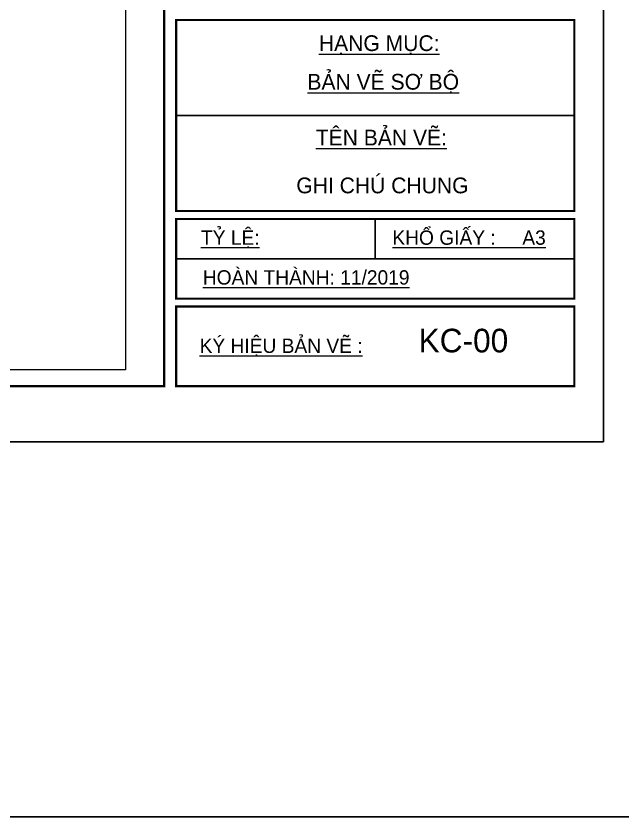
# Model space of a CAD drawing. Extents: x -1855204 to -1466800, y -1308584 to -996495.
# Drawn here: x -1759957 to -1752400, y -1051774 to -1041796 of the extents above; entities that cross this region are included whole.
import ezdxf
from ezdxf.enums import TextEntityAlignment as Align

# ---------------------------------------------------------------- set-up
doc = ezdxf.new("R2010")
doc.units = 0
doc.header["$LTSCALE"] = 150
doc.layers.get('Defpoints').update_dxf_attribs({"lineweight": 18})
for name, color, linetype, lineweight in [('05.Text', 253, 'Continuous', 18), ('11.Khung bo', 32, 'Continuous', 50), ('12.Khung', 36, 'Continuous', 25), ('KCVN-THAY', 7, 'Continuous', 25), ('LS-THAY', 7, 'Continuous', 20)]:
    doc.layers.add(name, color=color, linetype=linetype, lineweight=lineweight)
doc.styles.add('VnAvantH', font='')
doc.styles.get('VnAvantH').set_extended_font_data('.VnAvantH')

# ---------------------------------------------------------------- blocks, each defined once
blk = doc.blocks.new('*U4')
at = {"layer": 'KCVN-THAY', "color": 140}
blk.add_lwpolyline([(214871.756, 86966.678), (215381.798, 86966.678), (215381.798, 86579.678), (214871.756, 86579.678)], close=True, dxfattribs=at)
blk = doc.blocks.new('100')
at = {"layer": '11.Khung bo', "const_width": 26.7}
for points in [[(1860913, -945240), (1860913, -916940), (1896063, -916940), (1896063, -945240)], [(1896213, -943040), (1901213, -943040), (1901213, -940640), (1896213, -940640)], [(1896213, -944140), (1901213, -944140), (1901213, -943140), (1896213, -943140)], [(1896213, -945240), (1901213, -945240), (1901213, -944240), (1896213, -944240)]]:
    blk.add_lwpolyline(points, close=True, dxfattribs=at)
at = {"layer": '12.Khung'}
for p, q in [((1901213, -941840), (1896213, -941840)), ((1898713, -943640), (1898713, -943140)), ((1901213, -943640), (1896213, -943640))]:
    blk.add_line(p, q, dxfattribs=at)
at = {"layer": '12.Khung', "color": 1}
blk.add_lwpolyline([(1901579, -945940), (1901579, -916240), (1859580, -916240), (1859580, -945940)], close=True, dxfattribs=at)
at = {"layer": '05.Text', "style": 'VnAvantH'}
for s, height, p in [('%%Uh¹ng môc:', 198, (1898005, -941030)), ('%%Ub¶n vÏ s¬ bé', 198, (1897861, -941515)), ('%%Utªn b¶n vÏ:', 198, (1897966, -942216)), ('%%Utû lÖ:', 180, (1896525, -943464)), ('%%UKHæ GIÊY :     A3', 180, (1898928, -943464)), ('%%Uhoµn thµnh: 11/2019', 180, (1896548, -943964)), ('%%Uký hiÖu b¶n vÏ :', 180, (1896508, -944823))]:
    blk.add_text(s, height=height, dxfattribs=at).set_placement(p)

msp = doc.modelspace()

# ---------------------------------------------------------------- linework, layer by layer
at = {"layer": 'LS-THAY', "color": 140}
for points in [[(-1855203.7, -1013074.3), (-1466800.6, -1013073.8), (-1466800.6, -1051773.8), (-1855203.7, -1051773.8)], [(-1855203.6, -1051773.5), (-1466800.5, -1051773), (-1466800.3, -1102777.6), (-1855203.4, -1102778.1)]]:
    msp.add_lwpolyline(points, close=True, dxfattribs=at)
at = {"layer": 'LS-THAY'}
msp.add_lwpolyline([(-1791483.8, -1018838.5), (-1758594.4, -1018838.5), (-1758594.4, -1046205.7), (-1791483.8, -1046205.7)], close=True, dxfattribs=at)

# ---------------------------------------------------------------- block references
at = {"layer": '05.Text', "xscale": 0.991454545641318, "yscale": 0.991454545641318, "zscale": 0.9914545456793755}
msp.add_blockref('100', (-3637972.1, -109244.3), dxfattribs=at)
at = {"layer": 'Defpoints', "xscale": 100, "yscale": 100, "zscale": 100}
msp.add_blockref('*U4', (-23285750.8, -9709741.3), dxfattribs=at)
msp.add_blockref('*U4', (-23285750.8, -9709741.3), dxfattribs=at)

# ---------------------------------------------------------------- texts
at = {"layer": '05.Text', "color": 1, "style": 'VnAvantH'}
for s, height, p in [('GHI CHó CHUNG', 196.306, (-1754323.3, -1044004.8)), ('KC-00', 294.46, (-1753828.6, -1045986.6))]:
    msp.add_text(s, height=height, dxfattribs=at).set_placement(p, align=Align.RIGHT)

doc.saveas('drawing.dxf')
